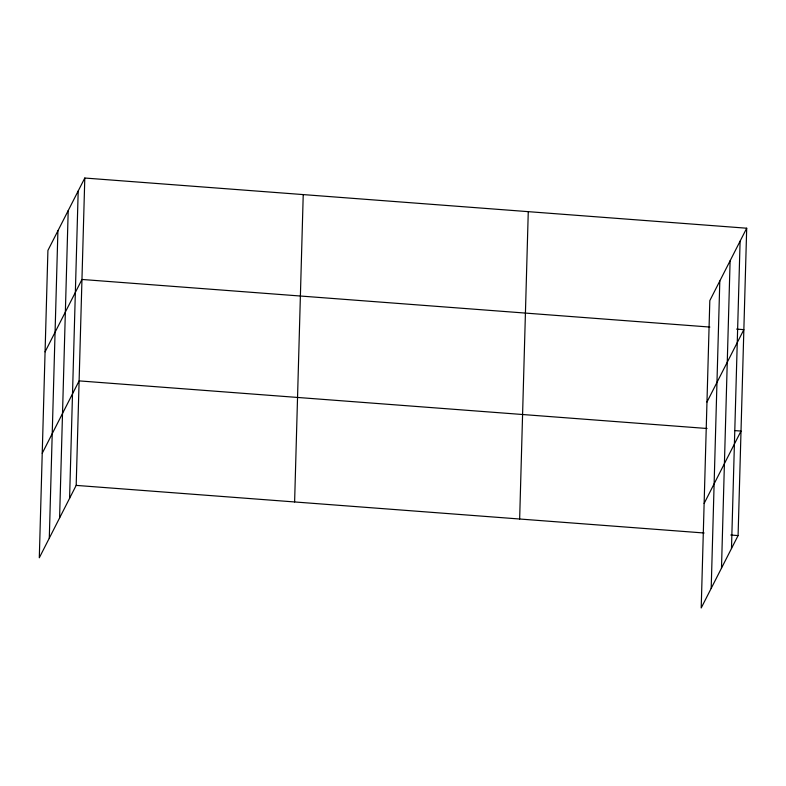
<?xml version="1.0" encoding="UTF-8"?>
<svg xmlns="http://www.w3.org/2000/svg" width="786" height="786" viewBox="0 0 786 786"><rect width="100%" height="100%" fill="white"/><g stroke="black" fill="none" stroke-linecap="round" stroke-linejoin="round"><path stroke-width="1.18" d="M49.292 538.174L57.909 230.809M59.589 517.964L68.205 210.609M69.581 498.353L78.197 190.998M84.8 178.029L47.917 250.42L39.3 557.785L76.183 485.394L84.8 178.029L746.7 228.215L738.083 535.58L701.2 607.971L709.817 300.606L746.7 228.215M294.612 501.949L303.229 194.594M519.654 519.015L528.271 211.65M711.192 588.36L719.809 280.995M721.489 568.15L730.106 260.795M731.481 548.54L740.098 241.184M45.077 351.853L81.96 279.462L709.876 327.064M42.228 453.286L79.121 380.886L707.036 428.498M706.968 402.039L743.861 329.648L736.58 329.088M704.128 503.462L741.011 431.072L734.949 430.61M76.183 485.394L704.109 532.996M730.803 535.02L738.083 535.58"/></g></svg>
